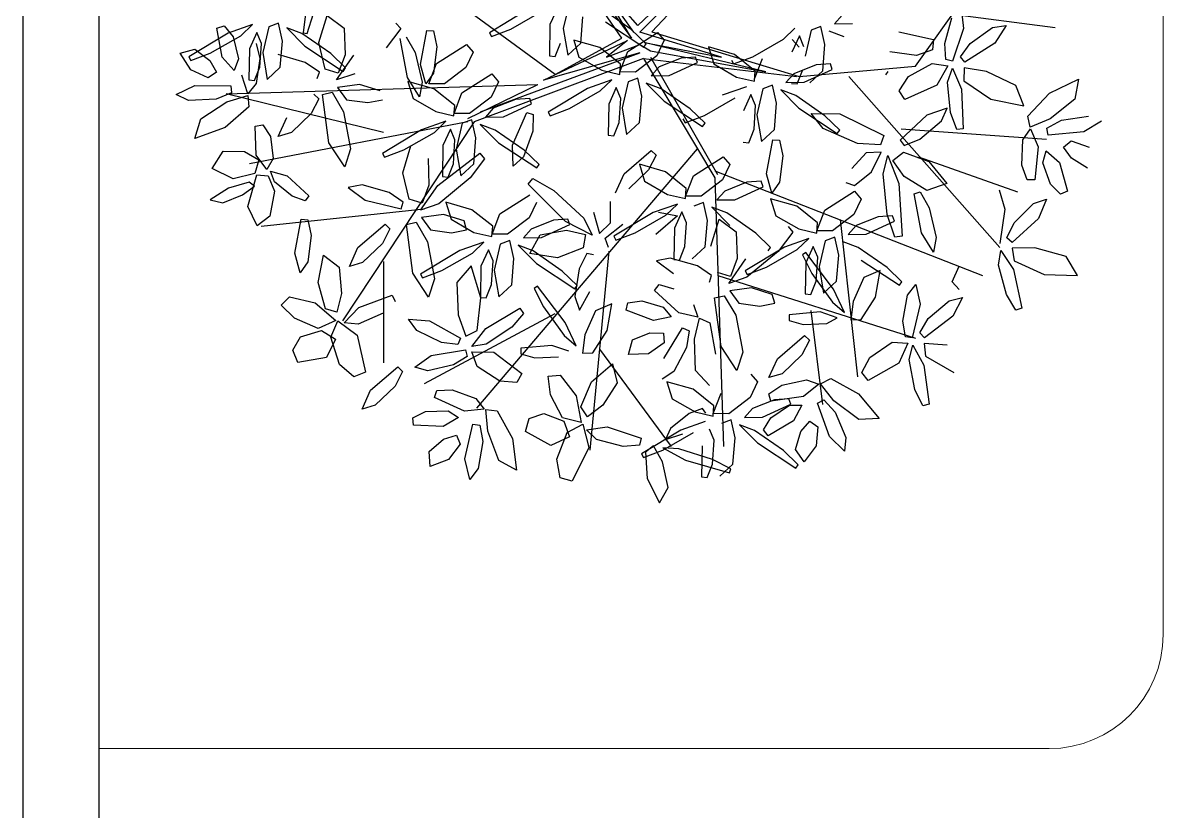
# Model space of a CAD drawing. Header units: inches. Extents: x 20.1 to 40.1, y 20 to 50.
# Drawn here: x 20.107 to 23.107, y 27.864 to 29.937 of the extents above; entities that cross this region are included whole.
import ezdxf

# ---------------------------------------------------------------- set-up
doc = ezdxf.new("R2010")
doc.units = ezdxf.units.IN
doc.header["$LTSCALE"] = 0.85
doc.header["$MEASUREMENT"] = 0

msp = doc.modelspace()

# ---------------------------------------------------------------- linework, layer by layer
at = {"lineweight": 30}
for p, q in [((20.1074, 32.0283), (20.1074, 20.0283)), ((20.3074, 32.0283), (20.3074, 20.2283))]:
    msp.add_line(p, q, dxfattribs=at)
at = {"lineweight": 9}
for p, q in [((23.1074, 28.3283), (23.1074, 32.0283)), ((22.8074, 28.0283), (20.3074, 28.0283))]:
    msp.add_line(p, q, dxfattribs=at)
at = {"color": 44}
for p, q in [((21.6833, 29.8971), (21.3619, 30.3654)), ((22.0729, 30.2607), (21.7253, 29.9298)), ((21.7309, 29.9131), (22.0729, 30.2607)), ((21.7617, 29.9139), (22.0895, 30.2608)), ((22.4561, 29.8236), (22.7622, 30.2552)), ((21.7253, 29.9298), (21.477, 30.2165)), ((21.477, 30.2165), (21.7086, 29.8967)), ((21.5074, 29.8016), (21.0635, 30.1266)), ((21.7086, 29.8967), (21.6313, 30.0291)), ((21.6313, 30.0291), (21.7142, 29.9131)), ((22.5403, 29.9614), (22.8234, 29.9246)), ((21.9458, 29.8469), (21.7309, 29.9131)), ((21.7617, 29.9139), (22.15, 29.7961)), ((21.477, 29.7863), (21.6978, 29.8911)), ((21.5074, 29.8016), (21.6833, 29.8971)), ((21.6978, 29.8911), (21.6425, 29.8469)), ((21.6425, 29.8469), (21.7309, 29.88)), ((21.7309, 29.88), (21.7584, 29.8633)), ((21.7417, 29.8856), (21.9458, 29.8469)), ((22.0618, 29.8083), (21.7417, 29.8856)), ((21.3116, 29.7035), (21.7309, 29.8581)), ((21.7309, 29.8581), (21.477, 29.7863)), ((21.7584, 29.8633), (22.0618, 29.8083)), ((21.7402, 29.8434), (21.2948, 29.6766)), ((21.7402, 29.8434), (21.9281, 29.5298)), ((21.7402, 29.8434), (22.1424, 29.7961)), ((21.7584, 29.8469), (21.935, 29.538)), ((22.15, 29.7961), (22.4561, 29.8236)), ((22.2801, 29.7961), (22.678, 29.3462)), ((20.6426, 29.7502), (21.4621, 29.7754)), ((21.2777, 29.6859), (21.4621, 29.7754)), ((21.0558, 29.6492), (20.6426, 29.7502)), ((21.2777, 29.6767), (20.7038, 29.5665)), ((21.2948, 29.6766), (20.9487, 29.1533)), ((22.4179, 29.6584), (22.8005, 29.6308)), ((21.881, 29.6062), (21.3007, 28.9238)), ((22.4638, 29.5849), (22.7239, 29.4931)), ((21.9281, 29.5482), (22.6321, 29.2727)), ((21.9281, 29.5298), (21.9511, 28.8228)), ((21.163, 29.4472), (20.7345, 29.4012)), ((22.2572, 29.4196), (22.3031, 29.0064)), ((21.6494, 29.3368), (21.5991, 28.8136)), ((21.0558, 29.3092), (21.0558, 29.0431)), ((21.9358, 29.2727), (22.4561, 29.1074)), ((21.5073, 29.1717), (21.163, 28.9881)), ((22.1807, 29.1809), (22.2113, 28.933)), ((21.6246, 29.0788), (21.8134, 28.8228))]:
    msp.add_line(p, q, dxfattribs=at)
at = {"color": 60}
for p, q in [((20.8595, 30.0312), (20.8448, 29.9113)), ((21.4384, 29.9737), (21.3351, 29.9113)), ((20.8557, 29.9095), (20.8719, 29.9614)), ((20.886, 29.8852), (20.9077, 29.9562)), ((20.9077, 29.9562), (20.9526, 29.923)), ((21.3912, 29.9209), (21.472, 29.967)), ((20.6476, 29.9102), (20.5442, 29.8477)), ((20.6182, 29.923), (20.6373, 29.929)), ((20.6317, 29.8467), (20.6182, 29.923)), ((20.6373, 29.929), (20.6605, 29.9002)), ((20.7114, 29.9324), (20.6476, 29.9102)), ((20.6812, 29.9034), (20.7114, 29.9324)), ((20.7231, 29.9121), (20.7034, 29.8689)), ((20.7352, 29.8833), (20.7231, 29.9121)), ((20.7544, 29.9271), (20.7384, 29.859)), ((20.7797, 29.9367), (20.7544, 29.9271)), ((20.7902, 29.8892), (20.7797, 29.9367)), ((20.841, 29.9093), (20.8018, 29.9241)), ((20.8018, 29.9241), (20.8493, 29.876)), ((20.8448, 29.9113), (20.8557, 29.9095)), ((20.9526, 29.923), (20.9551, 29.8529)), ((21.1014, 29.922), (21.0632, 29.8715)), ((21.0889, 29.9363), (21.1014, 29.922)), ((21.1538, 29.8278), (21.17, 29.9172)), ((21.17, 29.9172), (21.188, 29.9158)), ((21.188, 29.9158), (21.1968, 29.8745)), ((21.3351, 29.9113), (21.3403, 29.9016)), ((21.3403, 29.9016), (21.3912, 29.9209)), ((20.6004, 29.8573), (20.6812, 29.9034)), ((20.6605, 29.9002), (20.675, 29.8427)), ((20.7209, 29.8829), (20.7309, 29.8434)), ((20.7311, 29.8206), (20.7352, 29.8833)), ((20.7847, 29.8203), (20.7902, 29.8892)), ((20.9174, 29.8562), (20.841, 29.9093)), ((20.9031, 29.8156), (20.886, 29.8852)), ((21.1193, 29.7938), (21.0997, 29.8963)), ((21.1162, 29.9008), (21.1396, 29.859)), ((21.1959, 29.8304), (21.2743, 29.8805)), ((21.2743, 29.8805), (21.292, 29.86)), ((20.5213, 29.8576), (20.5598, 29.8681)), ((20.5498, 29.8139), (20.5213, 29.8576)), ((20.5495, 29.838), (20.6004, 29.8573)), ((20.5598, 29.8681), (20.599, 29.8384)), ((20.7034, 29.8689), (20.7022, 29.787)), ((20.7384, 29.859), (20.7503, 29.7886)), ((20.8505, 29.833), (20.779, 29.8536)), ((20.8493, 29.876), (20.9502, 29.8096)), ((20.9566, 29.8185), (20.9174, 29.8562)), ((20.933, 29.7871), (20.9782, 29.852)), ((20.9551, 29.8529), (20.9372, 29.805)), ((21.1396, 29.859), (21.1581, 29.781)), ((21.1968, 29.8745), (21.1881, 29.8052)), ((21.292, 29.86), (21.2728, 29.8193)), ((20.5442, 29.8477), (20.5495, 29.838)), ((20.599, 29.8384), (20.6167, 29.8072)), ((20.6635, 29.8121), (20.6317, 29.8467)), ((20.675, 29.8427), (20.6635, 29.8121)), ((20.7172, 29.7854), (20.7311, 29.8206)), ((20.7309, 29.8434), (20.7215, 29.7777)), ((20.7503, 29.7886), (20.7847, 29.8203)), ((20.8876, 29.8078), (20.8505, 29.833)), ((21.1677, 29.7765), (21.1538, 29.8278)), ((21.1752, 29.7767), (21.1959, 29.8304)), ((20.5954, 29.7927), (20.5498, 29.8139)), ((20.6167, 29.8072), (20.5954, 29.7927)), ((20.6989, 29.7508), (20.6833, 29.8)), ((20.8819, 29.7907), (20.8876, 29.8078)), ((20.9372, 29.805), (20.9031, 29.8156)), ((20.9806, 29.8034), (20.933, 29.7871)), ((20.9502, 29.8096), (20.9566, 29.8185)), ((21.151, 29.7429), (21.1193, 29.7938)), ((21.1881, 29.8052), (21.1677, 29.7765)), ((21.2728, 29.8193), (21.2163, 29.7764)), ((21.2625, 29.7528), (21.3408, 29.8029)), ((20.5105, 29.7487), (20.5603, 29.7724)), ((20.5603, 29.7724), (20.6542, 29.7716)), ((20.6542, 29.7716), (20.656, 29.7527)), ((20.7215, 29.7777), (20.6989, 29.7508)), ((20.7022, 29.787), (20.7172, 29.7854)), ((20.9932, 29.7754), (20.9354, 29.7673)), ((20.9354, 29.7673), (20.9591, 29.7351)), ((21.0475, 29.7583), (20.9932, 29.7754)), ((21.1889, 29.7635), (21.1203, 29.783)), ((21.1203, 29.783), (21.1341, 29.7384)), ((21.1581, 29.781), (21.151, 29.7429)), ((21.2163, 29.7764), (21.1752, 29.7767)), ((21.2435, 29.7197), (21.1889, 29.7635)), ((20.5435, 29.7326), (20.5105, 29.7487)), ((20.6156, 29.7361), (20.5435, 29.7326)), ((20.656, 29.7527), (20.6156, 29.7361)), ((20.6443, 29.7292), (20.6991, 29.7463)), ((20.6991, 29.7463), (20.702, 29.7163)), ((20.8863, 29.7371), (20.8661, 29.6985)), ((20.8732, 29.7496), (20.8863, 29.7371)), ((20.8959, 29.7489), (20.9212, 29.7549)), ((20.9126, 29.6212), (20.8959, 29.7489)), ((20.9212, 29.7549), (20.9514, 29.7031)), ((20.9591, 29.7351), (21.0147, 29.7275)), ((21.0147, 29.7275), (21.0538, 29.7351)), ((21.1341, 29.7384), (21.194, 29.7037)), ((21.2418, 29.6991), (21.2625, 29.7528)), ((21.3394, 29.7418), (21.2828, 29.6988)), ((20.5753, 29.6845), (20.6443, 29.7292)), ((20.702, 29.7163), (20.6394, 29.6618)), ((20.9514, 29.7031), (20.9698, 29.6059)), ((21.194, 29.7037), (21.2414, 29.6927)), ((21.2414, 29.6927), (21.2435, 29.7197)), ((21.3449, 29.7125), (21.3242, 29.6892)), ((20.5599, 29.6332), (20.5753, 29.6845)), ((20.7793, 29.6384), (20.8021, 29.6883)), ((20.8661, 29.6985), (20.814, 29.6486)), ((21.2205, 29.6782), (21.1566, 29.656)), ((21.1902, 29.6492), (21.2205, 29.6782)), ((21.2828, 29.6988), (21.2418, 29.6991)), ((21.2635, 29.6729), (21.2474, 29.6048)), ((21.2888, 29.6825), (21.2635, 29.6729)), ((21.2992, 29.6351), (21.2888, 29.6825)), ((20.6394, 29.6618), (20.5599, 29.6332)), ((20.7182, 29.6651), (20.7389, 29.6689)), ((20.7214, 29.589), (20.7182, 29.6651)), ((20.7389, 29.6689), (20.7589, 29.6382)), ((20.814, 29.6486), (20.7793, 29.6384)), ((21.1566, 29.656), (21.0533, 29.5935)), ((21.1094, 29.6031), (21.1902, 29.6492)), ((21.2322, 29.6579), (21.2124, 29.6147)), ((21.2443, 29.6292), (21.2322, 29.6579)), ((21.35, 29.6551), (21.3108, 29.6699)), ((20.7589, 29.6382), (20.7658, 29.5804)), ((20.9542, 29.5581), (20.9126, 29.6212)), ((21.1068, 29.5429), (21.1285, 29.614)), ((21.2124, 29.6147), (21.2113, 29.5328)), ((21.2402, 29.5664), (21.2443, 29.6292)), ((21.2937, 29.5661), (21.2992, 29.6351)), ((20.6056, 29.5539), (20.6345, 29.5999)), ((20.6345, 29.5999), (20.6907, 29.5986)), ((20.6907, 29.5986), (20.7279, 29.5767)), ((20.7496, 29.5518), (20.7214, 29.589)), ((20.7658, 29.5804), (20.7496, 29.5518)), ((20.9698, 29.6059), (20.9542, 29.5581)), ((21.0533, 29.5935), (21.0585, 29.5839)), ((21.0585, 29.5839), (21.1094, 29.6031)), ((21.1734, 29.5807), (21.1759, 29.5106)), ((21.199, 29.5097), (21.3097, 29.594)), ((21.2474, 29.6048), (21.2594, 29.5344)), ((21.3097, 29.594), (21.3222, 29.5797)), ((20.6611, 29.5267), (20.6056, 29.5539)), ((20.7279, 29.5767), (20.7176, 29.5409)), ((21.2262, 29.5313), (21.2402, 29.5664)), ((21.2594, 29.5344), (21.2937, 29.5661)), ((21.3222, 29.5797), (21.284, 29.5292)), ((20.7176, 29.5409), (20.6611, 29.5267)), ((20.6992, 29.4538), (20.723, 29.5378)), ((20.723, 29.5378), (20.753, 29.5346)), ((20.753, 29.5346), (20.7691, 29.4943)), ((20.7699, 29.5188), (20.7588, 29.547)), ((20.7588, 29.547), (20.8026, 29.5346)), ((20.8026, 29.5346), (20.8596, 29.4823)), ((21.1239, 29.4733), (21.1068, 29.5429)), ((21.284, 29.5292), (21.2014, 29.4611)), ((21.2113, 29.5328), (21.2262, 29.5313)), ((20.6483, 29.5027), (20.6004, 29.4715)), ((20.7028, 29.5178), (20.6483, 29.5027)), ((20.6856, 29.485), (20.7172, 29.5074)), ((20.7172, 29.5074), (20.7028, 29.5178)), ((20.7691, 29.4943), (20.7571, 29.4289)), ((20.8159, 29.4812), (20.7699, 29.5188)), ((20.9998, 29.5113), (20.9634, 29.5044)), ((20.9634, 29.5044), (21.0083, 29.4705)), ((21.0713, 29.4907), (20.9998, 29.5113)), ((21.1084, 29.4656), (21.0713, 29.4907)), ((21.1538, 29.4448), (21.199, 29.5097)), ((21.1759, 29.5106), (21.158, 29.4627)), ((20.6004, 29.4715), (20.6336, 29.4638)), ((20.6336, 29.4638), (20.6856, 29.485)), ((20.85, 29.4694), (20.8159, 29.4812)), ((20.8596, 29.4823), (20.85, 29.4694)), ((21.0083, 29.4705), (21.1027, 29.4484)), ((21.1027, 29.4484), (21.1084, 29.4656)), ((21.158, 29.4627), (21.1239, 29.4733)), ((21.2014, 29.4611), (21.1538, 29.4448)), ((21.2889, 29.4458), (21.2203, 29.4652)), ((21.2203, 29.4652), (21.2341, 29.4206)), ((20.7241, 29.4034), (20.6992, 29.4538)), ((21.2139, 29.4331), (21.1562, 29.425)), ((21.2683, 29.416), (21.2139, 29.4331)), ((20.7571, 29.4289), (20.7241, 29.4034)), ((20.823, 29.331), (20.8392, 29.4205)), ((20.8392, 29.4205), (20.8572, 29.419)), ((20.8572, 29.419), (20.866, 29.3777)), ((20.9891, 29.3463), (21.0603, 29.4076)), ((21.0603, 29.4076), (21.0733, 29.3952)), ((21.1166, 29.4066), (21.142, 29.4126)), ((21.1334, 29.2789), (21.1166, 29.4066)), ((21.142, 29.4126), (21.1722, 29.3608)), ((21.1562, 29.425), (21.1798, 29.3928)), ((21.2341, 29.4206), (21.294, 29.386)), ((21.2746, 29.3928), (21.2683, 29.416)), ((20.866, 29.3777), (20.8573, 29.3084)), ((21.0733, 29.3952), (21.0532, 29.3566)), ((21.1798, 29.3928), (21.2355, 29.3852)), ((21.2355, 29.3852), (21.2746, 29.3928)), ((20.9664, 29.2965), (20.9891, 29.3463)), ((21.0532, 29.3566), (21.0011, 29.3067)), ((21.1722, 29.3608), (21.1905, 29.2636)), ((21.3205, 29.3605), (21.2566, 29.3383)), ((21.2902, 29.3315), (21.3205, 29.3605)), ((21.3322, 29.3402), (21.3124, 29.2969)), ((21.2566, 29.3383), (21.1533, 29.2758))]:
    msp.add_line(p, q, dxfattribs=at)
at = {"color": 62}
for p, q in [((21.514, 29.9756), (21.4942, 29.9324)), ((21.5453, 29.9906), (21.5292, 29.9225)), ((21.7082, 29.9197), (21.6318, 29.9728)), ((21.5755, 29.8838), (21.581, 29.9528)), ((21.4942, 29.9324), (21.4931, 29.8506)), ((21.5292, 29.9225), (21.5412, 29.8521)), ((21.6402, 29.9396), (21.741, 29.8732)), ((21.6988, 29.8618), (21.7771, 29.9118)), ((21.7475, 29.8821), (21.7082, 29.9197)), ((21.7771, 29.9118), (21.7949, 29.8914)), ((21.508, 29.849), (21.522, 29.8841)), ((21.5412, 29.8521), (21.5755, 29.8838)), ((21.6253, 29.8725), (21.5566, 29.8919)), ((21.5566, 29.8919), (21.5704, 29.8473)), ((21.741, 29.8732), (21.7475, 29.8821)), ((21.7949, 29.8914), (21.7757, 29.8507)), ((21.4931, 29.8506), (21.508, 29.849)), ((21.6799, 29.8286), (21.6253, 29.8725)), ((21.6781, 29.808), (21.6988, 29.8618)), ((21.7757, 29.8507), (21.7191, 29.8077)), ((21.5704, 29.8473), (21.6303, 29.8127)), ((21.6777, 29.8017), (21.6799, 29.8286)), ((21.7812, 29.8214), (21.7605, 29.7982)), ((21.8396, 29.8447), (21.7812, 29.8214)), ((21.808, 29.7989), (21.8824, 29.8331)), ((21.8774, 29.8473), (21.8396, 29.8447)), ((21.8824, 29.8331), (21.8774, 29.8473)), ((21.3408, 29.8029), (21.3585, 29.7824)), ((21.6303, 29.8127), (21.6777, 29.8017)), ((21.7191, 29.8077), (21.6781, 29.808)), ((21.7251, 29.7915), (21.6998, 29.7818)), ((21.7355, 29.744), (21.7251, 29.7915)), ((21.7605, 29.7982), (21.808, 29.7989)), ((21.3585, 29.7824), (21.3394, 29.7418)), ((21.593, 29.7649), (21.4896, 29.7025)), ((21.6568, 29.7872), (21.593, 29.7649)), ((21.6266, 29.7582), (21.6568, 29.7872)), ((21.6685, 29.7668), (21.6488, 29.7236)), ((21.6806, 29.7381), (21.6685, 29.7668)), ((21.6998, 29.7818), (21.6837, 29.7137)), ((21.7864, 29.764), (21.7471, 29.7789)), ((21.7471, 29.7789), (21.7947, 29.7308)), ((21.8627, 29.7109), (21.7864, 29.764)), ((21.4033, 29.7358), (21.3449, 29.7125)), ((21.441, 29.7384), (21.4033, 29.7358)), ((21.446, 29.7242), (21.441, 29.7384)), ((21.5458, 29.7121), (21.6266, 29.7582)), ((21.6765, 29.6753), (21.6806, 29.7381)), ((21.73, 29.675), (21.7355, 29.744)), ((21.3717, 29.69), (21.446, 29.7242)), ((21.396, 29.6151), (21.4329, 29.7015)), ((21.4329, 29.7015), (21.4501, 29.696)), ((21.4896, 29.7025), (21.4949, 29.6928)), ((21.4949, 29.6928), (21.5458, 29.7121)), ((21.6488, 29.7236), (21.6476, 29.6418)), ((21.6837, 29.7137), (21.6957, 29.6433)), ((21.3242, 29.6892), (21.3717, 29.69)), ((21.4501, 29.696), (21.449, 29.6525)), ((21.6626, 29.6402), (21.6765, 29.6753)), ((21.6957, 29.6433), (21.73, 29.675)), ((21.8441, 29.6843), (21.8494, 29.6746)), ((21.3108, 29.6699), (21.3584, 29.6218)), ((21.4264, 29.602), (21.35, 29.6551)), ((21.449, 29.6525), (21.4242, 29.5847)), ((21.6476, 29.6418), (21.6626, 29.6402)), ((21.3584, 29.6218), (21.4592, 29.5554)), ((21.3975, 29.5603), (21.396, 29.6151)), ((21.4242, 29.5847), (21.3975, 29.5603)), ((21.4657, 29.5644), (21.4264, 29.602)), ((21.6896, 29.5401), (21.7608, 29.6014)), ((21.7738, 29.5889), (21.7537, 29.5503)), ((21.7608, 29.6014), (21.7738, 29.5889)), ((21.4592, 29.5554), (21.4657, 29.5644)), ((21.7537, 29.5503), (21.7016, 29.5004)), ((21.798, 29.5457), (21.7293, 29.5651)), ((21.7293, 29.5651), (21.7431, 29.5205)), ((21.4368, 29.5132), (21.4494, 29.5275)), ((21.4494, 29.5275), (21.5045, 29.4963)), ((21.6669, 29.4902), (21.6896, 29.5401)), ((21.7431, 29.5205), (21.803, 29.4859)), ((21.8526, 29.5018), (21.798, 29.5457)), ((21.8508, 29.4812), (21.8715, 29.535)), ((21.5351, 29.4147), (21.4368, 29.5132)), ((21.5045, 29.4963), (21.583, 29.4235)), ((21.8504, 29.4748), (21.8526, 29.5018)), ((21.3625, 29.4351), (21.4408, 29.4852)), ((21.4585, 29.4647), (21.4394, 29.424)), ((21.803, 29.4859), (21.8504, 29.4748)), ((21.3435, 29.402), (21.2889, 29.4458)), ((21.3417, 29.3813), (21.3625, 29.4351)), ((21.3414, 29.375), (21.3435, 29.402)), ((21.4394, 29.424), (21.3828, 29.381)), ((21.5033, 29.4181), (21.4449, 29.3948)), ((21.4717, 29.3723), (21.546, 29.4064)), ((21.541, 29.4206), (21.5033, 29.4181)), ((21.546, 29.4064), (21.541, 29.4206)), ((21.294, 29.386), (21.3414, 29.375)), ((21.3828, 29.381), (21.3417, 29.3813)), ((21.4449, 29.3948), (21.4241, 29.3715)), ((21.4241, 29.3715), (21.4717, 29.3723)), ((21.4412, 29.3309), (21.4681, 29.3798)), ((21.4681, 29.3798), (21.5374, 29.3916)), ((21.3443, 29.3114), (21.3322, 29.3402)), ((21.3635, 29.3552), (21.3474, 29.287)), ((21.3888, 29.3648), (21.3635, 29.3552)), ((21.3992, 29.3173), (21.3888, 29.3648)), ((21.45, 29.3374), (21.4108, 29.3522)), ((21.4108, 29.3522), (21.4584, 29.3041)), ((21.5812, 29.3451), (21.5144, 29.3189)), ((20.8369, 29.2797), (20.823, 29.331)), ((20.8843, 29.2541), (20.8983, 29.3259)), ((20.8983, 29.3259), (20.9392, 29.2949)), ((21.2094, 29.2854), (21.2902, 29.3315)), ((21.3401, 29.2487), (21.3443, 29.3114)), ((21.3937, 29.2484), (21.3992, 29.3173)), ((21.5144, 29.3189), (21.4412, 29.3309)), ((21.5264, 29.2843), (21.45, 29.3374)), ((20.8573, 29.3084), (20.8369, 29.2797)), ((20.9392, 29.2949), (20.9459, 29.225)), ((21.0011, 29.3067), (20.9664, 29.2965)), ((21.1585, 29.2661), (21.2094, 29.2854)), ((21.2868, 29.2983), (21.2494, 29.2543)), ((21.3121, 29.214), (21.2868, 29.2983)), ((21.3124, 29.2969), (21.3113, 29.2151)), ((21.3474, 29.287), (21.3594, 29.2167)), ((21.4584, 29.3041), (21.5592, 29.2377)), ((21.5657, 29.2466), (21.5264, 29.2843)), ((21.5709, 29.2906), (21.56, 29.217)), ((20.9035, 29.1854), (20.8843, 29.2541)), ((21.175, 29.2159), (21.1334, 29.2789)), ((21.1533, 29.2758), (21.1585, 29.2661)), ((21.1905, 29.2636), (21.175, 29.2159)), ((21.2494, 29.2543), (21.253, 29.1692)), ((20.9459, 29.225), (20.9336, 29.1764)), ((20.9909, 29.1881), (21.0789, 29.2211)), ((21.0789, 29.2211), (21.0873, 29.204)), ((21.3262, 29.2135), (21.3401, 29.2487)), ((21.3594, 29.2167), (21.3937, 29.2484)), ((21.4612, 29.245), (21.4522, 29.2387)), ((21.4522, 29.2387), (21.4767, 29.1901)), ((21.5343, 29.1488), (21.4612, 29.245)), ((21.5592, 29.2377), (21.5657, 29.2466)), ((20.7868, 29.1947), (20.809, 29.2167)), ((20.8219, 29.1608), (20.7868, 29.1947)), ((20.809, 29.2167), (20.8765, 29.2006)), ((20.8765, 29.2006), (20.9304, 29.154)), ((21.3026, 29.1283), (21.3121, 29.214)), ((21.3113, 29.2151), (21.3262, 29.2135)), ((21.4767, 29.1901), (21.5311, 29.1146)), ((21.56, 29.217), (21.5716, 29.1819)), ((20.8842, 29.1332), (20.8219, 29.1608)), ((20.9336, 29.1764), (20.9035, 29.1854)), ((20.953, 29.1481), (20.9909, 29.1881)), ((21.0555, 29.174), (20.9895, 29.1449)), ((21.253, 29.1692), (21.273, 29.1127)), ((21.3254, 29.1333), (21.415, 29.1868)), ((21.4249, 29.1729), (21.3937, 29.1366)), ((21.415, 29.1868), (21.4249, 29.1729)), ((20.9304, 29.154), (20.8842, 29.1332)), ((20.9178, 29.1106), (20.9362, 29.1534)), ((20.9362, 29.1534), (20.9872, 29.1156)), ((20.9895, 29.1449), (20.953, 29.1481)), ((21.1437, 29.1284), (21.1223, 29.1576)), ((21.1223, 29.1576), (21.1769, 29.1533)), ((21.1769, 29.1533), (21.2588, 29.1074)), ((21.2884, 29.0861), (21.3254, 29.1333)), ((21.3937, 29.1366), (21.3267, 29.0924)), ((21.5631, 29.0876), (21.5343, 29.1488)), ((20.8173, 29.0764), (20.8383, 29.1111)), ((20.8383, 29.1111), (20.893, 29.1281)), ((20.893, 29.1281), (20.9296, 29.1056)), ((20.9296, 29.1056), (20.9059, 29.0572)), ((20.9409, 29.0385), (20.9178, 29.1106)), ((20.9872, 29.1156), (21.0086, 29.0185)), ((21.2084, 29.0966), (21.1437, 29.1284)), ((21.2588, 29.1074), (21.2516, 29.0909)), ((21.273, 29.1127), (21.3026, 29.1283)), ((21.5311, 29.1146), (21.5631, 29.0876)), ((20.8311, 29.0441), (20.8173, 29.0764)), ((21.2516, 29.0909), (21.2084, 29.0966)), ((21.3267, 29.0924), (21.2884, 29.0861)), ((21.499, 29.0889), (21.4176, 29.0815)), ((20.9059, 29.0572), (20.8311, 29.0441)), ((21.1385, 29.0314), (21.182, 29.062)), ((20.9779, 29.0062), (20.9409, 29.0385)), ((21.0086, 29.0185), (20.9779, 29.0062)), ((21.0224, 28.9711), (21.0936, 29.0324)), ((21.1066, 29.0199), (21.0865, 28.9814)), ((21.0936, 29.0324), (21.1066, 29.0199)), ((21.1726, 29.022), (21.1385, 29.0314)), ((21.0865, 28.9814), (21.0344, 28.9314)), ((20.9997, 28.9213), (21.0224, 28.9711)), ((21.0344, 28.9314), (20.9997, 28.9213)), ((21.1337, 28.8986), (21.1668, 28.9151)), ((21.1355, 28.8786), (21.1337, 28.8986)), ((21.1789, 28.77), (21.1767, 28.81))]:
    msp.add_line(p, q, dxfattribs=at)
at = {"color": 68}
for p, q in [((22.5757, 29.9755), (22.5821, 29.9227)), ((22.5328, 29.8827), (22.5513, 29.95)), ((22.412, 29.9134), (22.5028, 29.8935)), ((22.5821, 29.9227), (22.5531, 29.8365)), ((22.6, 29.883), (22.6587, 29.925)), ((22.6587, 29.925), (22.6945, 29.9301)), ((22.6945, 29.9301), (22.6648, 29.884)), ((22.5028, 29.8935), (22.5009, 29.8664)), ((22.5356, 29.8406), (22.5328, 29.8827)), ((22.5745, 29.8478), (22.6, 29.883)), ((22.6648, 29.884), (22.5856, 29.8335)), ((22.4586, 29.8512), (22.3882, 29.8608)), ((22.5009, 29.8664), (22.4586, 29.8512)), ((22.4377, 29.7957), (22.4999, 29.8301)), ((22.4999, 29.8301), (22.5405, 29.8239)), ((22.5405, 29.8239), (22.5123, 29.7737)), ((22.5531, 29.8365), (22.5356, 29.8406)), ((22.5856, 29.8335), (22.5745, 29.8478)), ((22.4129, 29.7582), (22.4377, 29.7957)), ((22.5403, 29.7809), (22.5528, 29.8176)), ((22.5528, 29.8176), (22.5769, 29.7627)), ((22.5835, 29.8186), (22.5833, 29.7851)), ((22.6428, 29.8094), (22.5835, 29.8186)), ((22.7195, 29.7722), (22.6428, 29.8094)), ((22.5123, 29.7737), (22.4276, 29.7354)), ((22.5475, 29.701), (22.5403, 29.7809)), ((22.5769, 29.7627), (22.5815, 29.6584)), ((22.5833, 29.7851), (22.6543, 29.7361)), ((22.7405, 29.7185), (22.7195, 29.7722)), ((22.8084, 29.7526), (22.8846, 29.789)), ((22.8846, 29.789), (22.8745, 29.7365)), ((22.4276, 29.7354), (22.4129, 29.7582)), ((22.6543, 29.7361), (22.7405, 29.7185)), ((22.7515, 29.6921), (22.8084, 29.7526)), ((22.8745, 29.7365), (22.8103, 29.6851)), ((22.5391, 29.7131), (22.4859, 29.6948)), ((22.5245, 29.6791), (22.5391, 29.7131)), ((22.5646, 29.6563), (22.5475, 29.701)), ((22.4859, 29.6948), (22.415, 29.6287)), ((22.4675, 29.6312), (22.5245, 29.6791)), ((22.7574, 29.6626), (22.7515, 29.6921)), ((22.8103, 29.6851), (22.7574, 29.6626)), ((22.801, 29.6606), (22.8395, 29.6811)), ((22.8395, 29.6811), (22.9109, 29.6918)), ((22.9453, 29.679), (22.8982, 29.6505)), ((22.5815, 29.6584), (22.5646, 29.6563)), ((22.7382, 29.6291), (22.758, 29.6581)), ((22.758, 29.6581), (22.7785, 29.6107)), ((22.8046, 29.6419), (22.801, 29.6606)), ((22.8982, 29.6505), (22.8046, 29.6419)), ((22.415, 29.6287), (22.426, 29.6145)), ((22.426, 29.6145), (22.4675, 29.6312)), ((22.7355, 29.5628), (22.7382, 29.6291)), ((22.7785, 29.6107), (22.7694, 29.5247)), ((22.8455, 29.6102), (22.8653, 29.6268)), ((22.8662, 29.5809), (22.8455, 29.6102)), ((22.8653, 29.6268), (22.9127, 29.6102)), ((22.3834, 29.5883), (22.4121, 29.5146)), ((22.3959, 29.5749), (22.4238, 29.5972)), ((22.4238, 29.5972), (22.4911, 29.5726)), ((22.791, 29.5691), (22.7994, 29.6007)), ((22.7994, 29.6007), (22.8345, 29.5695)), ((22.9081, 29.5553), (22.8662, 29.5809)), ((22.4257, 29.5333), (22.3959, 29.5749)), ((22.4911, 29.5726), (22.538, 29.515)), ((22.7493, 29.5245), (22.7355, 29.5628)), ((22.8112, 29.5133), (22.791, 29.5691)), ((22.8345, 29.5695), (22.8556, 29.4949)), ((22.4853, 29.4963), (22.4257, 29.5333)), ((22.7694, 29.5247), (22.7493, 29.5245)), ((22.4121, 29.5146), (22.4204, 29.3757)), ((22.4519, 29.4877), (22.4683, 29.4923)), ((22.4683, 29.4923), (22.4917, 29.4505)), ((22.538, 29.515), (22.4853, 29.4963)), ((22.6756, 29.4979), (22.691, 29.447)), ((22.8371, 29.487), (22.8112, 29.5133)), ((22.8556, 29.4949), (22.8371, 29.487)), ((22.4714, 29.3852), (22.4519, 29.4877)), ((22.7154, 29.411), (22.7661, 29.4624)), ((22.7661, 29.4624), (22.8005, 29.4735)), ((22.8005, 29.4735), (22.7791, 29.423)), ((22.4015, 29.3733), (22.3809, 29.4332)), ((22.4917, 29.4505), (22.5102, 29.3725)), ((22.691, 29.447), (22.6772, 29.3571)), ((22.3261, 29.3814), (22.4005, 29.4155)), ((22.6963, 29.3719), (22.7154, 29.411)), ((22.7791, 29.423), (22.7097, 29.3597)), ((22.2786, 29.3806), (22.3261, 29.3814)), ((22.4204, 29.3757), (22.4015, 29.3733)), ((22.5031, 29.3343), (22.4714, 29.3852)), ((22.5102, 29.3725), (22.5031, 29.3343)), ((22.7097, 29.3597), (22.6963, 29.3719)), ((22.3045, 29.3465), (22.2653, 29.3613)), ((22.3809, 29.2934), (22.3045, 29.3465)), ((22.7701, 29.3457), (22.7102, 29.3446)), ((22.7102, 29.3446), (22.7157, 29.3116)), ((22.8521, 29.3223), (22.7701, 29.3457)), ((22.3128, 29.3132), (22.4137, 29.2468)), ((22.6741, 29.3001), (22.6801, 29.3384)), ((22.6801, 29.3384), (22.7133, 29.2884)), ((22.7157, 29.3116), (22.794, 29.2755)), ((22.882, 29.2729), (22.8521, 29.3223)), ((22.3627, 29.2862), (22.3198, 29.2677)), ((22.3506, 29.2158), (22.3627, 29.2862)), ((22.4202, 29.2557), (22.3809, 29.2934)), ((22.5525, 29.256), (22.5705, 29.2972)), ((22.6948, 29.2226), (22.6741, 29.3001)), ((22.7133, 29.2884), (22.7356, 29.1865)), ((22.3198, 29.2677), (22.2916, 29.2045)), ((22.4137, 29.2468), (22.4202, 29.2557)), ((22.5708, 29.236), (22.5525, 29.256)), ((22.794, 29.2755), (22.882, 29.2729)), ((22.4224, 29.1526), (22.4347, 29.2213)), ((22.4347, 29.2213), (22.4566, 29.249)), ((22.4566, 29.249), (22.4678, 29.197)), ((22.7193, 29.1815), (22.6948, 29.2226)), ((22.3127, 29.1569), (22.3506, 29.2158)), ((22.4678, 29.197), (22.447, 29.1085)), ((22.4894, 29.1592), (22.5439, 29.2064)), ((22.5439, 29.2064), (22.5791, 29.2147)), ((22.5791, 29.2147), (22.5538, 29.1661)), ((22.5538, 29.1661), (22.4796, 29.1085)), ((22.7356, 29.1865), (22.7193, 29.1815)), ((22.2857, 29.1563), (22.3127, 29.1569)), ((22.4291, 29.1109), (22.4224, 29.1526)), ((22.4672, 29.1217), (22.4894, 29.1592)), ((22.447, 29.1085), (22.4291, 29.1109)), ((22.4796, 29.1085), (22.4672, 29.1217)), ((22.3358, 29.0572), (22.3946, 29.0972)), ((22.3946, 29.0972), (22.4355, 29.0948)), ((22.4355, 29.0948), (22.4121, 29.0422)), ((22.4393, 29.0519), (22.4484, 29.0896)), ((22.4484, 29.0896), (22.4775, 29.0372)), ((22.5387, 29.0898), (22.4789, 29.0934)), ((22.4789, 29.0934), (22.4817, 29.0601)), ((22.3146, 29.0176), (22.3358, 29.0572)), ((22.4121, 29.0422), (22.3313, 28.9962)), ((22.4539, 28.973), (22.4393, 29.0519)), ((22.4817, 29.0601), (22.557, 29.0179)), ((21.9135, 28.9832), (21.8773, 29.0226)), ((22.3313, 28.9962), (22.3146, 29.0176)), ((22.4775, 29.0372), (22.4917, 28.9338)), ((22.0403, 28.9927), (22.0211, 28.952)), ((22.0702, 28.9611), (22.1038, 28.9842)), ((22.2017, 28.9864), (22.1611, 28.9546)), ((22.241, 28.9426), (22.206, 28.9881)), ((22.233, 29.0013), (22.3059, 28.9614)), ((21.9253, 28.9299), (21.8707, 28.9737)), ((21.9235, 28.9093), (21.9442, 28.9631)), ((22.0211, 28.952), (21.9646, 28.909)), ((22.0755, 28.9418), (22.0702, 28.9611)), ((22.1611, 28.9546), (22.0755, 28.9418)), ((22.3059, 28.9614), (22.3603, 28.8969)), ((22.4751, 28.9301), (22.4539, 28.973)), ((21.9045, 28.9108), (21.8956, 28.9229)), ((21.9231, 28.9029), (21.9253, 28.9299)), ((22.0267, 28.9227), (22.0059, 28.8994)), ((22.0851, 28.946), (22.0267, 28.9227)), ((22.0534, 28.9002), (22.1278, 28.9344)), ((22.075, 28.8984), (22.1239, 28.932)), ((22.1228, 28.9486), (22.0851, 28.946)), ((22.1278, 28.9344), (22.1228, 28.9486)), ((22.1239, 28.932), (22.1566, 28.9319)), ((22.1566, 28.9319), (22.1352, 28.89)), ((22.1978, 28.9372), (22.2149, 28.9455)), ((22.2296, 28.8488), (22.1978, 28.9372)), ((22.2149, 28.9455), (22.2445, 28.9133)), ((22.3069, 28.8935), (22.241, 28.9426)), ((22.4917, 28.9338), (22.4751, 28.9301)), ((21.8758, 28.914), (21.9231, 28.9029)), ((21.9646, 28.909), (21.9235, 28.9093)), ((21.9705, 28.8928), (21.9453, 28.8831)), ((21.981, 28.8453), (21.9705, 28.8928)), ((22.0059, 28.8994), (22.0534, 28.9002)), ((22.0561, 28.8667), (22.075, 28.8984)), ((22.1352, 28.89), (22.0684, 28.8509)), ((22.2445, 28.9133), (22.2728, 28.8469)), ((22.3603, 28.8969), (22.3069, 28.8935)), ((21.9023, 28.8885), (21.8384, 28.8662)), ((21.926, 28.8394), (21.9139, 28.8681)), ((22.0318, 28.8653), (21.9926, 28.8802)), ((21.9926, 28.8802), (22.0401, 28.8321)), ((22.1082, 28.8122), (22.0318, 28.8653)), ((22.0684, 28.8509), (22.0561, 28.8667)), ((22.14, 28.8152), (22.1543, 28.8622)), ((22.1543, 28.8622), (22.1774, 28.8897)), ((22.1774, 28.8897), (22.1984, 28.8747)), ((22.1984, 28.8747), (22.1943, 28.8246)), ((21.9219, 28.7766), (21.926, 28.8394)), ((21.9755, 28.7763), (21.981, 28.8453)), ((22.0401, 28.8321), (22.141, 28.7657)), ((22.2692, 28.8104), (22.2296, 28.8488)), ((22.2728, 28.8469), (22.2692, 28.8104)), ((21.9217, 28.7883), (21.833, 28.8166)), ((22.1475, 28.7746), (22.1082, 28.8122)), ((22.1633, 28.7827), (22.14, 28.8152)), ((22.1943, 28.8246), (22.1633, 28.7827)), ((21.8508, 28.7872), (21.9667, 28.7534)), ((21.908, 28.7415), (21.9219, 28.7766)), ((21.9703, 28.7638), (21.9217, 28.7883)), ((21.9412, 28.7446), (21.9755, 28.7763)), ((22.141, 28.7657), (22.1475, 28.7746)), ((21.893, 28.7431), (21.908, 28.7415)), ((21.9667, 28.7534), (21.9703, 28.7638))]:
    msp.add_line(p, q, dxfattribs=at)
at = {"color": 64}
for p, q in [((22.263, 29.9576), (22.2423, 29.9343)), ((22.1084, 29.8943), (22.1386, 29.9233)), ((22.1816, 29.918), (22.1655, 29.8499)), ((22.2069, 29.9277), (22.1816, 29.918)), ((22.2173, 29.8802), (22.2069, 29.9277)), ((22.2681, 29.9002), (22.2289, 29.915)), ((22.2423, 29.9343), (22.2898, 29.9351)), ((22.0276, 29.8482), (22.1084, 29.8943)), ((22.1503, 29.903), (22.1305, 29.8598)), ((22.1316, 29.8937), (22.1494, 29.8732)), ((22.1624, 29.8743), (22.1503, 29.903)), ((22.2118, 29.8112), (22.2173, 29.8802)), ((21.9798, 29.8543), (21.9111, 29.8738)), ((21.9111, 29.8738), (21.925, 29.8291)), ((22.0344, 29.8105), (21.9798, 29.8543)), ((21.925, 29.8291), (21.9849, 29.7945)), ((21.9714, 29.8386), (21.9767, 29.829)), ((21.9767, 29.829), (22.0276, 29.8482)), ((22.0326, 29.7898), (22.0533, 29.8436)), ((22.1942, 29.8266), (22.1357, 29.8033)), ((22.2319, 29.8291), (22.1942, 29.8266)), ((22.2369, 29.8149), (22.2319, 29.8291)), ((21.9849, 29.7945), (22.0322, 29.7835)), ((22.0322, 29.7835), (22.0344, 29.8105)), ((22.1357, 29.8033), (22.115, 29.78)), ((22.1444, 29.7764), (22.1583, 29.8115)), ((22.1625, 29.7808), (22.2369, 29.8149)), ((22.1775, 29.7795), (22.2118, 29.8112)), ((22.0113, 29.769), (21.9475, 29.7468)), ((22.0543, 29.7637), (22.0383, 29.6955)), ((22.0796, 29.7733), (22.0543, 29.7637)), ((22.0901, 29.7258), (22.0796, 29.7733)), ((22.1409, 29.7459), (22.1017, 29.7607)), ((22.1017, 29.7607), (22.1492, 29.7126)), ((22.115, 29.78), (22.1625, 29.7808)), ((22.1294, 29.778), (22.1444, 29.7764)), ((21.7947, 29.7308), (21.8956, 29.6644)), ((21.9003, 29.6939), (21.9811, 29.74)), ((22.023, 29.7487), (22.0033, 29.7055)), ((22.0351, 29.7199), (22.023, 29.7487)), ((21.902, 29.6733), (21.8627, 29.7109)), ((22.031, 29.6572), (22.0351, 29.7199)), ((22.0846, 29.6569), (22.0901, 29.7258)), ((21.8494, 29.6746), (21.9003, 29.6939)), ((21.8956, 29.6644), (21.902, 29.6733)), ((22.0383, 29.6955), (22.0502, 29.6252)), ((22.0171, 29.622), (22.031, 29.6572)), ((22.0502, 29.6252), (22.0846, 29.6569)), ((22.0021, 29.6236), (22.0171, 29.622)), ((22.0641, 29.5403), (22.0803, 29.6297)), ((22.0803, 29.6297), (22.0983, 29.6282)), ((22.0983, 29.6282), (22.1071, 29.587)), ((21.8715, 29.535), (21.9498, 29.585)), ((21.9498, 29.585), (21.9676, 29.5646)), ((22.1071, 29.587), (22.0984, 29.5177)), ((21.9676, 29.5646), (21.9484, 29.5239)), ((21.9484, 29.5239), (21.8918, 29.4809)), ((22.0501, 29.5205), (22.0124, 29.5179)), ((22.0551, 29.5063), (22.0501, 29.5205)), ((22.078, 29.4889), (22.0641, 29.5403)), ((21.9539, 29.4946), (21.9332, 29.4714)), ((22.0124, 29.5179), (21.9539, 29.4946)), ((21.9807, 29.4721), (22.0551, 29.5063)), ((22.0984, 29.5177), (22.078, 29.4889)), ((21.6535, 29.4112), (21.6537, 29.4673)), ((21.8295, 29.4604), (21.7657, 29.4381)), ((21.7993, 29.4314), (21.8295, 29.4604)), ((21.8918, 29.4809), (21.8508, 29.4812)), ((21.8978, 29.4647), (21.8725, 29.455)), ((21.9082, 29.4172), (21.8978, 29.4647)), ((21.9332, 29.4714), (21.9807, 29.4721)), ((22.1434, 29.4549), (22.0747, 29.4743)), ((22.0747, 29.4743), (22.0886, 29.4297)), ((21.6091, 29.4396), (21.6248, 29.3834)), ((21.7657, 29.4381), (21.6623, 29.3757)), ((21.7185, 29.3853), (21.7993, 29.4314)), ((21.7801, 29.4389), (21.8296, 29.4299)), ((21.8412, 29.44), (21.8215, 29.3968)), ((21.8533, 29.4113), (21.8412, 29.44)), ((21.9591, 29.4372), (21.9199, 29.4521)), ((21.9199, 29.4521), (21.9674, 29.404)), ((22.0354, 29.3841), (21.9591, 29.4372)), ((21.6055, 29.3785), (21.5351, 29.4147)), ((21.583, 29.4235), (21.6055, 29.3785)), ((21.6248, 29.3834), (21.6535, 29.4112)), ((21.639, 29.3711), (21.6862, 29.4079)), ((21.8296, 29.4299), (21.7726, 29.3803)), ((21.8492, 29.3485), (21.8533, 29.4113)), ((21.9028, 29.3482), (21.9082, 29.4172)), ((21.9176, 29.35), (21.9393, 29.421)), ((21.9393, 29.421), (21.9842, 29.3877)), ((22.0886, 29.4297), (22.1485, 29.3951)), ((22.1205, 29.4011), (22.133, 29.3867)), ((21.5374, 29.3916), (21.5872, 29.3803)), ((21.5872, 29.3803), (21.5812, 29.3451)), ((21.6482, 29.3467), (21.639, 29.3711)), ((21.6623, 29.3757), (21.6676, 29.366)), ((21.6676, 29.366), (21.7185, 29.3853)), ((21.8215, 29.3968), (21.8203, 29.315)), ((21.9842, 29.3877), (21.9867, 29.3176)), ((22.0747, 29.3465), (22.0354, 29.3841)), ((22.133, 29.3867), (22.0948, 29.3362)), ((21.8353, 29.3134), (21.8492, 29.3485)), ((21.8684, 29.3165), (21.9028, 29.3482)), ((22.1111, 29.3474), (22.0078, 29.2849)), ((22.0639, 29.2945), (22.1447, 29.3406)), ((22.0683, 29.3376), (22.0747, 29.3465)), ((21.5909, 29.3307), (21.5709, 29.2906)), ((21.6086, 29.3273), (21.5909, 29.3307)), ((21.8106, 29.3184), (21.7742, 29.3115)), ((21.7742, 29.3115), (21.8191, 29.2775)), ((21.8821, 29.2977), (21.8106, 29.3184)), ((21.8203, 29.315), (21.8353, 29.3134)), ((21.9646, 29.2518), (22.0098, 29.3167)), ((21.9867, 29.3176), (21.9688, 29.2697)), ((22.0948, 29.3362), (22.0122, 29.2681)), ((21.9192, 29.2726), (21.8821, 29.2977)), ((21.9688, 29.2697), (21.9347, 29.2803)), ((22.0078, 29.2849), (22.013, 29.2752)), ((22.013, 29.2752), (22.0639, 29.2945)), ((21.9135, 29.2555), (21.9192, 29.2726)), ((22.0122, 29.2681), (21.9646, 29.2518)), ((21.5716, 29.1819), (21.5993, 29.2309)), ((21.7695, 29.233), (21.7813, 29.2493)), ((21.8332, 29.1745), (21.7695, 29.233)), ((21.7813, 29.2493), (21.8203, 29.2376)), ((21.6567, 29.1983), (21.6138, 29.1799)), ((21.6446, 29.128), (21.6567, 29.1983)), ((21.6943, 29.1815), (21.6989, 29.201)), ((21.6989, 29.201), (21.7355, 29.2062)), ((21.7355, 29.2062), (21.7923, 29.1892)), ((21.872, 29.196), (21.8835, 29.1628)), ((21.9442, 29.0859), (21.9274, 29.2137)), ((21.6138, 29.1799), (21.5857, 29.1166)), ((21.7668, 29.154), (21.6943, 29.1815)), ((21.8128, 29.1637), (21.7668, 29.154)), ((21.7923, 29.1892), (21.8128, 29.1637)), ((21.8835, 29.1628), (21.8332, 29.1745)), ((21.8741, 29.1048), (21.8875, 29.1606)), ((21.8875, 29.1606), (21.9147, 29.1478)), ((21.794, 29.0547), (21.8428, 29.135)), ((21.8428, 29.135), (21.86, 29.1268)), ((21.9147, 29.1478), (21.9295, 29.0661)), ((21.5857, 29.1166), (21.5797, 29.0684)), ((21.6068, 29.0691), (21.6446, 29.128)), ((21.7009, 29.0648), (21.7116, 29.1033)), ((21.7116, 29.1033), (21.7571, 29.1217)), ((21.7571, 29.1217), (21.793, 29.121)), ((21.793, 29.121), (21.7945, 29.0952)), ((21.86, 29.1268), (21.8536, 29.0836)), ((21.8773, 29.0226), (21.8741, 29.1048)), ((21.182, 29.062), (21.2716, 29.0774)), ((21.2716, 29.0774), (21.2764, 29.06)), ((21.3025, 29.0335), (21.2887, 29.0722)), ((21.2887, 29.0722), (21.3463, 29.0711)), ((21.3463, 29.0711), (21.4202, 29.0147)), ((21.4176, 29.0815), (21.4176, 29.0664)), ((21.5441, 29.0739), (21.499, 29.0889)), ((21.7945, 29.0952), (21.753, 29.0669)), ((21.8536, 29.0836), (21.8197, 29.0199)), ((21.2764, 29.06), (21.2406, 29.0376)), ((21.4176, 29.0664), (21.454, 29.0563)), ((21.454, 29.0563), (21.5168, 29.0588)), ((21.5797, 29.0684), (21.6068, 29.0691)), ((21.753, 29.0669), (21.7009, 29.0648)), ((21.2406, 29.0376), (21.1726, 29.022)), ((21.3622, 28.9951), (21.3025, 29.0335)), ((21.4202, 29.0147), (21.407, 28.991)), ((21.4898, 29.0076), (21.5209, 29.0107)), ((21.5209, 29.0107), (21.5634, 28.956)), ((21.603, 28.9928), (21.6589, 29.04)), ((21.6589, 29.04), (21.6713, 28.9902)), ((21.8197, 29.0199), (21.789, 28.9998)), ((21.407, 28.991), (21.3622, 28.9951)), ((21.4959, 28.9591), (21.4898, 29.0076)), ((21.575, 28.9272), (21.603, 28.9928)), ((21.6713, 28.9902), (21.6328, 28.9315)), ((21.8707, 28.9737), (21.802, 28.9932)), ((21.802, 28.9932), (21.8159, 28.9486)), ((21.1905, 28.9514), (21.1965, 28.9705)), ((21.2695, 28.9161), (21.1905, 28.9514)), ((21.1965, 28.9705), (21.2372, 28.9719)), ((21.2372, 28.9719), (21.2994, 28.9488)), ((21.5272, 28.8986), (21.4959, 28.9591)), ((21.5634, 28.956), (21.5762, 28.8858)), ((21.3209, 28.921), (21.2695, 28.9161)), ((21.2994, 28.9488), (21.3209, 28.921)), ((21.3304, 28.863), (21.3254, 28.9202)), ((21.3254, 28.9202), (21.3553, 28.9167)), ((21.5928, 28.9013), (21.575, 28.9272)), ((21.6328, 28.9315), (21.5928, 28.9013)), ((21.1668, 28.9151), (21.2261, 28.917)), ((21.2535, 28.8994), (21.213, 28.8756)), ((21.2261, 28.917), (21.2535, 28.8994)), ((21.3553, 28.9167), (21.3952, 28.8439)), ((21.43, 28.8625), (21.4394, 28.8963)), ((21.4394, 28.8963), (21.4776, 28.9101)), ((21.4776, 28.9101), (21.5309, 28.8891)), ((21.5762, 28.8858), (21.5272, 28.8986)), ((21.213, 28.8756), (21.1355, 28.8786)), ((21.2704, 28.79), (21.2911, 28.8817)), ((21.2911, 28.8817), (21.31, 28.8794)), ((21.31, 28.8794), (21.3176, 28.8364)), ((21.3595, 28.786), (21.3304, 28.863)), ((21.4964, 28.8258), (21.43, 28.8625)), ((21.5309, 28.8891), (21.5453, 28.8486)), ((21.5392, 28.8599), (21.5804, 28.8818)), ((21.5804, 28.8818), (21.5964, 28.8203)), ((21.5901, 28.8671), (21.6447, 28.8745)), ((21.6166, 28.8417), (21.5901, 28.8671)), ((21.1767, 28.81), (21.2141, 28.8419)), ((21.2141, 28.8419), (21.2484, 28.8526)), ((21.2484, 28.8526), (21.258, 28.8287)), ((21.3176, 28.8364), (21.3057, 28.7652)), ((21.3952, 28.8439), (21.4064, 28.7602)), ((21.5453, 28.8486), (21.4964, 28.8258)), ((21.512, 28.7892), (21.5392, 28.8599)), ((21.258, 28.8287), (21.2276, 28.7886)), ((21.5964, 28.8203), (21.5523, 28.7313)), ((21.2276, 28.7886), (21.1789, 28.77)), ((21.283, 28.7364), (21.2704, 28.79)), ((21.4064, 28.7602), (21.3595, 28.786)), ((21.5206, 28.7409), (21.512, 28.7892)), ((21.3057, 28.7652), (21.283, 28.7364)), ((21.5523, 28.7313), (21.5206, 28.7409))]:
    msp.add_line(p, q, dxfattribs=at)
at = {"color": 66}
for p, q in [((22.3773, 29.8005), (22.3838, 29.8095)), ((22.2173, 29.6928), (22.1409, 29.7459)), ((22.1492, 29.7126), (22.2501, 29.6462)), ((22.2126, 29.6589), (22.1816, 29.6985)), ((22.1816, 29.6985), (22.2571, 29.6978)), ((22.2565, 29.6551), (22.2173, 29.6928)), ((22.2571, 29.6978), (22.3725, 29.6405)), ((22.3035, 29.6199), (22.2126, 29.6589)), ((22.2501, 29.6462), (22.2565, 29.6551)), ((22.3725, 29.6405), (22.3633, 29.6161)), ((22.3633, 29.6161), (22.3035, 29.6199)), ((22.3258, 29.5957), (22.2884, 29.5538)), ((22.3657, 29.5974), (22.3258, 29.5957)), ((22.3402, 29.545), (22.3657, 29.5974)), ((22.3704, 29.5398), (22.3834, 29.5883)), ((22.2957, 29.5094), (22.3402, 29.545)), ((22.3809, 29.4332), (22.3704, 29.5398)), ((22.2169, 29.4442), (22.2953, 29.4943)), ((22.2729, 29.5171), (22.2957, 29.5094)), ((22.2953, 29.4943), (22.313, 29.4738)), ((22.313, 29.4738), (22.2939, 29.4331)), ((22.198, 29.411), (22.1434, 29.4549)), ((22.1962, 29.3904), (22.2169, 29.4442)), ((22.2939, 29.4331), (22.2373, 29.3901)), ((22.1958, 29.3841), (22.198, 29.411)), ((22.2994, 29.4039), (22.2786, 29.3806)), ((22.3578, 29.4271), (22.2994, 29.4039)), ((22.3955, 29.4297), (22.3578, 29.4271)), ((22.4005, 29.4155), (22.3955, 29.4297)), ((22.1485, 29.3951), (22.1958, 29.3841)), ((22.2373, 29.3901), (22.1962, 29.3904)), ((22.2432, 29.3739), (22.218, 29.3642)), ((22.2537, 29.3264), (22.2432, 29.3739)), ((22.175, 29.3696), (22.1111, 29.3474)), ((22.1447, 29.3406), (22.175, 29.3696)), ((22.1866, 29.3493), (22.1669, 29.306)), ((22.1987, 29.3205), (22.1866, 29.3493)), ((22.218, 29.3642), (22.2019, 29.2961)), ((22.1672, 29.3328), (22.1582, 29.3266)), ((22.1582, 29.3266), (22.1827, 29.278)), ((22.2403, 29.2367), (22.1672, 29.3328)), ((22.1946, 29.2578), (22.1987, 29.3205)), ((22.2482, 29.2574), (22.2537, 29.3264)), ((22.1669, 29.306), (22.1657, 29.2242)), ((22.2019, 29.2961), (22.2139, 29.2258)), ((22.1807, 29.2226), (22.1946, 29.2578)), ((22.1827, 29.278), (22.237, 29.2025)), ((22.2139, 29.2258), (22.2482, 29.2574)), ((22.0247, 29.2401), (21.967, 29.232)), ((21.967, 29.232), (21.9907, 29.1999)), ((22.0791, 29.223), (22.0247, 29.2401)), ((22.0854, 29.1998), (22.0791, 29.223)), ((22.1657, 29.2242), (22.1807, 29.2226)), ((22.2691, 29.1755), (22.2403, 29.2367)), ((21.9274, 29.2137), (21.9528, 29.2196)), ((21.9528, 29.2196), (21.983, 29.1679)), ((21.9907, 29.1999), (22.0463, 29.1923)), ((22.0463, 29.1923), (22.0854, 29.1998)), ((22.237, 29.2025), (22.2691, 29.1755)), ((22.2916, 29.2045), (22.2857, 29.1563)), ((21.983, 29.1679), (22.0013, 29.0707)), ((22.205, 29.1768), (22.1235, 29.1693)), ((22.1235, 29.1693), (22.1235, 29.1543)), ((22.2501, 29.1617), (22.205, 29.1768)), ((22.2228, 29.1467), (22.2501, 29.1617)), ((22.1235, 29.1543), (22.16, 29.1441)), ((22.16, 29.1441), (22.2228, 29.1467)), ((22.0926, 29.0538), (22.1638, 29.1151)), ((22.1768, 29.1026), (22.1566, 29.0641)), ((22.1638, 29.1151), (22.1768, 29.1026)), ((21.9858, 29.0229), (21.9442, 29.0859)), ((22.0013, 29.0707), (21.9858, 29.0229)), ((22.0698, 29.004), (22.0926, 29.0538)), ((22.1566, 29.0641), (22.1046, 29.0141)), ((22.0226, 29.0131), (22.0403, 28.9927)), ((22.1046, 29.0141), (22.0698, 29.004)), ((22.1038, 28.9842), (22.1687, 28.9982)), ((22.1687, 28.9982), (22.2017, 28.9864)), ((22.206, 28.9881), (22.233, 29.0013)), ((21.8159, 28.9486), (21.8758, 28.914)), ((21.8956, 28.9229), (21.8603, 28.9094)), ((21.8603, 28.9094), (21.8113, 28.87)), ((21.6447, 28.8745), (21.734, 28.8451)), ((21.8384, 28.8662), (21.735, 28.8037)), ((21.8113, 28.87), (21.7983, 28.8416)), ((21.6863, 28.823), (21.6166, 28.8417)), ((21.734, 28.8451), (21.7298, 28.8265)), ((21.7912, 28.8133), (21.872, 28.8594)), ((21.7983, 28.8416), (21.8435, 28.8563)), ((21.7298, 28.8265), (21.6863, 28.823)), ((21.735, 28.8037), (21.7403, 28.7941)), ((21.7403, 28.7941), (21.7912, 28.8133)), ((21.7664, 28.8248), (21.7451, 28.8082)), ((21.7451, 28.8082), (21.7497, 28.7383)), ((21.7904, 28.7825), (21.7664, 28.8248)), ((21.833, 28.8166), (21.7912, 28.8192)), ((21.7912, 28.8192), (21.8508, 28.7872)), ((21.8942, 28.8249), (21.893, 28.7431)), ((21.8054, 28.715), (21.7904, 28.7825)), ((21.7497, 28.7383), (21.7819, 28.6746)), ((21.7819, 28.6746), (21.8054, 28.715))]:
    msp.add_line(p, q, dxfattribs=at)
at = {"lineweight": 9}
msp.add_arc((22.8074, 28.3283), 0.3, 270, 0, dxfattribs=at)

doc.saveas('drawing.dxf')
